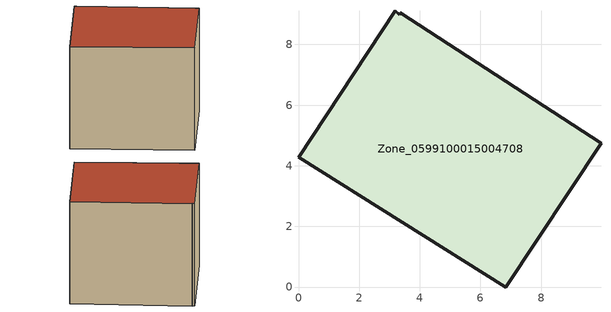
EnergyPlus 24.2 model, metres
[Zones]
Zone_0599100015004708
 floor ground (C_G): 3.32,8.98 3.35,9.04 9.98,4.75 6.84,0 0,4.28 3.19,9.11 z0.96
 wall outside (C_F): 0,4.28 6.84,0 9.98,4.75 3.35,9.04 3.32,8.98 3.19,9.11 0,4.28 z0.96:8.34
 roof outside (C_R): 3.32,8.98 3.19,9.11 0,4.28 6.84,0 9.98,4.75 3.35,9.04 z8.34
[BUILDING]
Pand.0599100015004708: North Axis=0; Terrain=City; Loads Convergence Tolerance Value=0.04; Temperature Convergence Tolerance Value=0.4; Solar Distribution=FullExterior; Maximum Number of Warmup Days=25; Minimum Number of Warmup Days=1
[Site:Location]
Rotterdam.The.Hague.AP_ZH_NLD Design_Conditions: Latitude=51.96; Longitude=4.45; Time Zone=1; Elevation=-4.5
[SITE:GROUNDTEMPERATURE:BUILDINGSURFACE]
18, 18, 18, 18, 18, 18, 18, 18, 18, 18, 18, 18
[MATERIAL] Thermal Absorptance=0.9; Solar Absorptance=0.7; Visible Absorptance=0.7
Name | Roughness | Thickness | Conductivity | Density | Specific Heat
G.TI.1965-1974 | MediumSmooth | 0.15 | 0.882353 | 540 | 1210
F.TI.1965-1974 | Rough | 0.3 | 0.697674 | 1920 | 840
R.TI.1965-1974 | MediumRough | 0.2 | 0.232558 | 1500 | 1000
[CONSTRUCTION]
C_G: G.TI.1965-1974
C_F: F.TI.1965-1974
C_R: R.TI.1965-1974
[ZONE]
Zone_0599100015004708: Type=1; Multiplier=1; Ceiling Height=Autocalculate; Volume=Autocalculate; Floor Area=autocalculate; Part of Total Floor Area=Yes
[ZONEINFILTRATION:DESIGNFLOWRATE]
Infil_Zone_0599100015004708: Zone or ZoneList or Space or SpaceList=Zone_0599100015004708; Schedule=AlwaysOn; Design Flow Rate Calculation Method=Flow/Area; Flow Rate per Floor Area=0.003; Constant Term Coefficient=1; Temperature Term Coefficient=0; Velocity Term Coefficient=0; Velocity Squared Term Coefficient=0
[HVACTEMPLATE:ZONE:IDEALLOADSAIRSYSTEM]
Zone_0599100015004708: Maximum Heating Supply Air Temperature=50; Minimum Cooling Supply Air Temperature=13; Maximum Heating Supply Air Humidity Ratio=0.0156; Minimum Cooling Supply Air Humidity Ratio=0.0077; Heating Limit=NoLimit; Cooling Limit=NoLimit; Dehumidification Control Type=ConstantSensibleHeatRatio; Cooling Sensible Heat Ratio=0.7; Dehumidification Setpoint=60; Humidification Control Type=None; Humidification Setpoint=30; Outdoor Air Method=None; Outdoor Air Flow Rate per Person=0.00944; Outdoor Air Flow Rate per Zone Floor Area=0; Outdoor Air Flow Rate per Zone=0; Demand Controlled Ventilation Type=None; Outdoor Air Economizer Type=NoEconomizer; Heat Recovery Type=None; Sensible Heat Recovery Effectiveness=0.7; Latent Heat Recovery Effectiveness=0.65
[ZONECONTROL:THERMOSTAT]
ThermostatControl_Zone_0599100015004708: Zone or ZoneList=Zone_0599100015004708; Control Type Schedule=DualSetpointControlType; Control 1=Thermostat_Zone_0599100015004708; Temperature Difference Between Cutout And Setpoint=0
[THERMOSTATSETPOINT:DUALSETPOINT]
Thermostat_Zone_0599100015004708: Heating Setpoint Temperature Schedule=HeatingSetpoint_Zone_0599100015004708; Cooling Setpoint Temperature Schedule=CoolingSetpoint_Zone_0599100015004708
[SCHEDULE:COMPACT]
HeatingSetpoint_Zone_0599100015004708: Through: 12/31, For: AllDays, Until: 24:00, 21
CoolingSetpoint_Zone_0599100015004708: Through: 12/31, For: AllDays, Until: 24:00, 24
DualSetpointControlType: Through: 12/31, For: AllDays, Until: 24:00, 4
AlwaysOn: Through: 12/31, For: AllDays, Until: 24:00, 1
